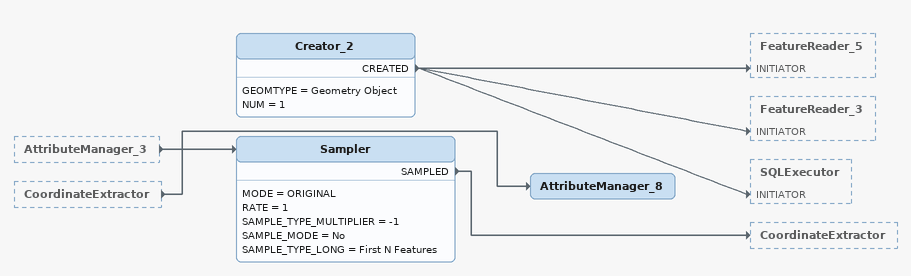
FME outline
AttributeManager_3 [outside]
    -> Sampler
CoordinateExtractor [outside]
    -> AttributeManager_8
Creator_2
    GEOMTYPE = Geometry Object
    NUM = 1
    CREATED -> FeatureReader_5 [INITIATOR]
    CREATED -> FeatureReader_3 [INITIATOR]
    CREATED -> SQLExecutor [INITIATOR]
Sampler
    MODE = ORIGINAL
    RATE = 1
    SAMPLE_TYPE_MULTIPLIER = -1
    SAMPLE_MODE = No
    SAMPLE_TYPE_LONG = First N Features
    SAMPLED -> CoordinateExtractor
AttributeManager_8
